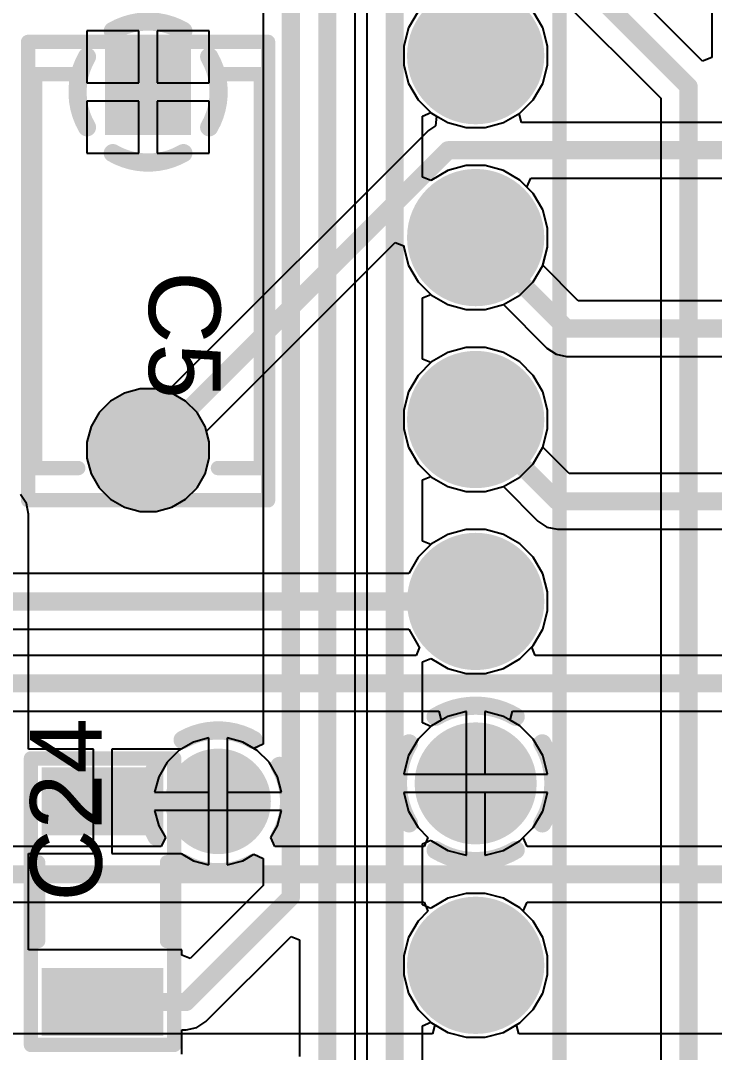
# Model space of a CAD drawing. Header units: inches. Extents: x -8.09 to -2.28, y -0.1 to 6.11.
# Drawn here: x -5.785 to -5.404, y 2.572 to 3.139 of the extents above; entities that cross this region are included whole.
import ezdxf

# ---------------------------------------------------------------- set-up
doc = ezdxf.new("R2010")
doc.units = ezdxf.units.IN
doc.header["$MEASUREMENT"] = 0
for name, color, linetype in [('BottomLayer', 5, 'Continuous'), ('BottomSolder', 6, 'Continuous'), ('InternalPlane1', 76, 'Continuous'), ('InternalPlane2', 16, 'Continuous'), ('Mechanical5', 56, 'Continuous'), ('MultiLayer', 9, 'Continuous'), ('PadHoleLayer', 156, 'Continuous'), ('TopLayer', 1, 'Continuous'), ('TopOverlay', 2, 'Continuous'), ('TopPaste', 8, 'Continuous'), ('TopSolder', 216, 'Continuous'), ('ViaHoleLayer', 16, 'Continuous')]:
    doc.layers.add(name, color=color, linetype=linetype)
doc.styles.add('Arial', font='', dxfattribs={"height": 0.2})
doc.styles.get('Arial').set_extended_font_data('Arial')

# ---------------------------------------------------------------- blocks, each defined once
blk = doc.blocks.new('PDIP600_P40_13')
at = {"layer": 'BottomLayer'}
h = blk.add_hatch(color=5, dxfattribs=at)
edge = h.paths.add_edge_path()
edge.add_arc((0.3, 0.15), 0.02953, 0, 360)
h = blk.add_hatch(color=5, dxfattribs=at)
edge = h.paths.add_edge_path()
edge.add_arc((0.3, 0.05), 0.02953, 0, 360)
h = blk.add_hatch(color=5, dxfattribs=at)
edge = h.paths.add_edge_path()
edge.add_arc((0.3, -0.05), 0.02953, 0, 360)
h = blk.add_hatch(color=5, dxfattribs=at)
edge = h.paths.add_edge_path()
edge.add_arc((0.3, -0.15), 0.02953, 0, 360)
h = blk.add_hatch(color=5, dxfattribs=at)
edge = h.paths.add_edge_path()
edge.add_arc((0.3, -0.25), 0.02953, 0, 360)
h = blk.add_hatch(color=5, dxfattribs=at)
edge = h.paths.add_edge_path()
edge.add_arc((0.3, -0.35), 0.02953, 0, 360)
at = {"layer": 'BottomSolder'}
h = blk.add_hatch(color=6, dxfattribs=at)
edge = h.paths.add_edge_path()
edge.add_arc((0.3, 0.15), 0.03353, 0, 360)
h = blk.add_hatch(color=6, dxfattribs=at)
edge = h.paths.add_edge_path()
edge.add_arc((0.3, 0.05), 0.03353, 0, 360)
h = blk.add_hatch(color=6, dxfattribs=at)
edge = h.paths.add_edge_path()
edge.add_arc((0.3, -0.05), 0.03353, 0, 360)
h = blk.add_hatch(color=6, dxfattribs=at)
edge = h.paths.add_edge_path()
edge.add_arc((0.3, -0.15), 0.03353, 0, 360)
h = blk.add_hatch(color=6, dxfattribs=at)
edge = h.paths.add_edge_path()
edge.add_arc((0.3, -0.25), 0.03353, 0, 360)
h = blk.add_hatch(color=6, dxfattribs=at)
edge = h.paths.add_edge_path()
edge.add_arc((0.3, -0.35), 0.03353, 0, 360)
at = {"layer": 'InternalPlane1'}
h = blk.add_hatch(color=76, dxfattribs=at)
edge = h.paths.add_edge_path()
edge.add_arc((0.3, 0.15), 0.03772, 0, 360)
h = blk.add_hatch(color=76, dxfattribs=at)
edge = h.paths.add_edge_path()
edge.add_arc((0.3, -0.05), 0.03772, 0, 360)
h = blk.add_hatch(color=76, dxfattribs=at)
edge = h.paths.add_edge_path()
edge.add_arc((0.3, -0.15), 0.03772, 0, 360)
h = blk.add_hatch(color=76, dxfattribs=at)
edge = h.paths.add_edge_path()
edge.add_arc((0.3, -0.25), 0.03772, 0, 360)
h = blk.add_hatch(color=76, dxfattribs=at)
edge = h.paths.add_edge_path()
edge.add_arc((0.3, -0.35), 0.03772, 0, 360)
at = {"layer": 'InternalPlane2'}
h = blk.add_hatch(color=16, dxfattribs=at)
edge = h.paths.add_edge_path()
edge.add_arc((0.3, 0.15), 0.03772, 0, 360)
h = blk.add_hatch(color=16, dxfattribs=at)
edge = h.paths.add_edge_path()
edge.add_arc((0.3, -0.05), 0.03772, 0, 360)
h = blk.add_hatch(color=16, dxfattribs=at)
edge = h.paths.add_edge_path()
edge.add_arc((0.3, -0.15), 0.03772, 0, 360)
h = blk.add_hatch(color=16, dxfattribs=at)
edge = h.paths.add_edge_path()
edge.add_arc((0.3, -0.25), 0.03772, 0, 360)
h = blk.add_hatch(color=16, dxfattribs=at)
edge = h.paths.add_edge_path()
edge.add_arc((0.3, -0.35), 0.03772, 0, 360)
at = {"layer": 'MultiLayer'}
h = blk.add_hatch(color=9, dxfattribs=at)
edge = h.paths.add_edge_path()
edge.add_arc((0.3, 0.15), 0.02953, 0, 360)
h = blk.add_hatch(color=9, dxfattribs=at)
edge = h.paths.add_edge_path()
edge.add_arc((0.3, 0.05), 0.02953, 0, 360)
h = blk.add_hatch(color=9, dxfattribs=at)
edge = h.paths.add_edge_path()
edge.add_arc((0.3, -0.05), 0.02953, 0, 360)
h = blk.add_hatch(color=9, dxfattribs=at)
edge = h.paths.add_edge_path()
edge.add_arc((0.3, -0.15), 0.02953, 0, 360)
h = blk.add_hatch(color=9, dxfattribs=at)
edge = h.paths.add_edge_path()
edge.add_arc((0.3, -0.25), 0.02953, 0, 360)
h = blk.add_hatch(color=9, dxfattribs=at)
edge = h.paths.add_edge_path()
edge.add_arc((0.3, -0.35), 0.02953, 0, 360)
at = {"layer": 'PadHoleLayer'}
h = blk.add_hatch(color=156, dxfattribs=at)
edge = h.paths.add_edge_path()
edge.add_arc((0.3, 0.15), 0.01772, 0, 360)
h = blk.add_hatch(color=156, dxfattribs=at)
edge = h.paths.add_edge_path()
edge.add_arc((0.3, 0.05), 0.01772, 0, 360)
h = blk.add_hatch(color=156, dxfattribs=at)
edge = h.paths.add_edge_path()
edge.add_arc((0.3, -0.05), 0.01772, 0, 360)
h = blk.add_hatch(color=156, dxfattribs=at)
edge = h.paths.add_edge_path()
edge.add_arc((0.3, -0.15), 0.01772, 0, 360)
h = blk.add_hatch(color=156, dxfattribs=at)
edge = h.paths.add_edge_path()
edge.add_arc((0.3, -0.25), 0.01772, 0, 360)
h = blk.add_hatch(color=156, dxfattribs=at)
edge = h.paths.add_edge_path()
edge.add_arc((0.3, -0.35), 0.01772, 0, 360)
at = {"layer": 'TopLayer'}
h = blk.add_hatch(color=1, dxfattribs=at)
edge = h.paths.add_edge_path()
edge.add_arc((0.3, 0.15), 0.02953, 0, 360)
h = blk.add_hatch(color=1, dxfattribs=at)
edge = h.paths.add_edge_path()
edge.add_arc((0.3, 0.05), 0.02953, 0, 360)
h = blk.add_hatch(color=1, dxfattribs=at)
edge = h.paths.add_edge_path()
edge.add_arc((0.3, -0.05), 0.02953, 0, 360)
h = blk.add_hatch(color=1, dxfattribs=at)
edge = h.paths.add_edge_path()
edge.add_arc((0.3, -0.15), 0.02953, 0, 360)
h = blk.add_hatch(color=1, dxfattribs=at)
edge = h.paths.add_edge_path()
edge.add_arc((0.3, -0.25), 0.02953, 0, 360)
h = blk.add_hatch(color=1, dxfattribs=at)
edge = h.paths.add_edge_path()
edge.add_arc((0.3, -0.35), 0.02953, 0, 360)
at = {"layer": 'TopSolder'}
h = blk.add_hatch(color=216, dxfattribs=at)
edge = h.paths.add_edge_path()
edge.add_arc((0.3, 0.15), 0.03353, 0, 360)
h = blk.add_hatch(color=216, dxfattribs=at)
edge = h.paths.add_edge_path()
edge.add_arc((0.3, 0.05), 0.03353, 0, 360)
h = blk.add_hatch(color=216, dxfattribs=at)
edge = h.paths.add_edge_path()
edge.add_arc((0.3, -0.05), 0.03353, 0, 360)
h = blk.add_hatch(color=216, dxfattribs=at)
edge = h.paths.add_edge_path()
edge.add_arc((0.3, -0.15), 0.03353, 0, 360)
h = blk.add_hatch(color=216, dxfattribs=at)
edge = h.paths.add_edge_path()
edge.add_arc((0.3, -0.25), 0.03353, 0, 360)
h = blk.add_hatch(color=216, dxfattribs=at)
edge = h.paths.add_edge_path()
edge.add_arc((0.3, -0.35), 0.03353, 0, 360)
at = {"layer": 'InternalPlane1'}
for points in [[(0.278, 0.08662, 0.01, 0.01, -0.277325), (0.322, 0.08662, 0.01, 0.01, 0)], [(0.26338, 0.028, 0.01, 0.01, -0.277325), (0.26338, 0.072, 0.01, 0.01, 0)], [(0.33662, 0.072, 0.01, 0.01, -0.277325), (0.33662, 0.028, 0.01, 0.01, 0)], [(0.322, 0.01338, 0.01, 0.01, -0.277325), (0.278, 0.01338, 0.01, 0.01, 0)]]:
    blk.add_lwpolyline(points, format="xyseb", dxfattribs=at)
for points in [[(0.2755, 0.08662, 0.005, 0.005, 1), (0.2805, 0.08662, 0.005, 0.005, 1)], [(0.3195, 0.08662, 0.005, 0.005, 1), (0.3245, 0.08662, 0.005, 0.005, 1)], [(0.26088, 0.072, 0.005, 0.005, 1), (0.26588, 0.072, 0.005, 0.005, 1)], [(0.33412, 0.072, 0.005, 0.005, 1), (0.33912, 0.072, 0.005, 0.005, 1)], [(0.26088, 0.028, 0.005, 0.005, 1), (0.26588, 0.028, 0.005, 0.005, 1)], [(0.33412, 0.028, 0.005, 0.005, 1), (0.33912, 0.028, 0.005, 0.005, 1)], [(0.2755, 0.01338, 0.005, 0.005, 1), (0.2805, 0.01338, 0.005, 0.005, 1)], [(0.3195, 0.01338, 0.005, 0.005, 1), (0.3245, 0.01338, 0.005, 0.005, 1)]]:
    blk.add_lwpolyline(points, format="xyseb", close=True, dxfattribs=at)
at = {"layer": 'InternalPlane2'}
for points in [[(0.278, 0.08662, 0.01, 0.01, -0.277325), (0.322, 0.08662, 0.01, 0.01, 0)], [(0.26338, 0.028, 0.01, 0.01, -0.277325), (0.26338, 0.072, 0.01, 0.01, 0)], [(0.33662, 0.072, 0.01, 0.01, -0.277325), (0.33662, 0.028, 0.01, 0.01, 0)], [(0.322, 0.01338, 0.01, 0.01, -0.277325), (0.278, 0.01338, 0.01, 0.01, 0)]]:
    blk.add_lwpolyline(points, format="xyseb", dxfattribs=at)
for points in [[(0.2755, 0.08662, 0.005, 0.005, 1), (0.2805, 0.08662, 0.005, 0.005, 1)], [(0.3195, 0.08662, 0.005, 0.005, 1), (0.3245, 0.08662, 0.005, 0.005, 1)], [(0.26088, 0.072, 0.005, 0.005, 1), (0.26588, 0.072, 0.005, 0.005, 1)], [(0.33412, 0.072, 0.005, 0.005, 1), (0.33912, 0.072, 0.005, 0.005, 1)], [(0.26088, 0.028, 0.005, 0.005, 1), (0.26588, 0.028, 0.005, 0.005, 1)], [(0.33412, 0.028, 0.005, 0.005, 1), (0.33912, 0.028, 0.005, 0.005, 1)], [(0.2755, 0.01338, 0.005, 0.005, 1), (0.2805, 0.01338, 0.005, 0.005, 1)], [(0.3195, 0.01338, 0.005, 0.005, 1), (0.3245, 0.01338, 0.005, 0.005, 1)]]:
    blk.add_lwpolyline(points, format="xyseb", close=True, dxfattribs=at)
at = {"layer": 'TopOverlay'}
blk.add_lwpolyline([(0.25394, 1.05709, 0.00787, 0.00787, 0), (0.25394, -1.05709, 0.00787, 0.00787, 0)], format="xyseb", dxfattribs=at)
blk = doc.blocks.new('FP_C1206C_EB_MFG_143')
at = {"layer": 'TopLayer'}
for points in [[(-0.07382, 0.03346), (-0.03642, 0.03346), (-0.03642, -0.03346), (-0.07382, -0.03346)], [(0.03642, 0.03346), (0.07382, 0.03346), (0.07382, -0.03346), (0.03642, -0.03346)]]:
    blk.add_hatch(color=1, dxfattribs=at).paths.add_polyline_path(points)
at = {"layer": 'TopPaste'}
for points in [[(-0.07382, 0.03346), (-0.03642, 0.03346), (-0.03642, -0.03346), (-0.07382, -0.03346)], [(0.03642, 0.03346), (0.07382, 0.03346), (0.07382, -0.03346), (0.03642, -0.03346)]]:
    blk.add_hatch(color=8, dxfattribs=at).paths.add_polyline_path(points)
at = {"layer": 'TopSolder'}
for points in [[(-0.07382, 0.03346), (-0.03642, 0.03346), (-0.03642, -0.03346), (-0.07382, -0.03346)], [(0.03642, 0.03346), (0.07382, 0.03346), (0.07382, -0.03346), (0.03642, -0.03346)]]:
    blk.add_hatch(color=216, dxfattribs=at).paths.add_polyline_path(points)
at = {"layer": 'Mechanical5'}
for points in [[(-0.07874, 0.03937, 0.00787, 0.00787, 0), (0.07874, 0.03937, 0.00787, 0.00787, 0)], [(-0.07874, 0.03937, 0.00787, 0.00787, 0), (-0.07874, -0.03937, 0.00787, 0.00787, 0)], [(0.07874, 0.03937, 0.00787, 0.00787, 0), (0.07874, -0.03937, 0.00787, 0.00787, 0)], [(-0.07874, -0.03937, 0.00787, 0.00787, 0), (0.07874, -0.03937, 0.00787, 0.00787, 0)]]:
    blk.add_lwpolyline(points, format="xyseb", dxfattribs=at)
for points in [[(-0.08071, 0.03937, 0.00394, 0.00394, 1), (-0.07677, 0.03937, 0.00394, 0.00394, 1)], [(-0.08071, 0.03937, 0.00394, 0.00394, 1), (-0.07677, 0.03937, 0.00394, 0.00394, 1)], [(0.07677, 0.03937, 0.00394, 0.00394, 1), (0.08071, 0.03937, 0.00394, 0.00394, 1)], [(0.07677, 0.03937, 0.00394, 0.00394, 1), (0.08071, 0.03937, 0.00394, 0.00394, 1)], [(-0.08071, -0.03937, 0.00394, 0.00394, 1), (-0.07677, -0.03937, 0.00394, 0.00394, 1)], [(-0.08071, -0.03937, 0.00394, 0.00394, 1), (-0.07677, -0.03937, 0.00394, 0.00394, 1)], [(0.07677, -0.03937, 0.00394, 0.00394, 1), (0.08071, -0.03937, 0.00394, 0.00394, 1)], [(0.07677, -0.03937, 0.00394, 0.00394, 1), (0.08071, -0.03937, 0.00394, 0.00394, 1)]]:
    blk.add_lwpolyline(points, format="xyseb", close=True, dxfattribs=at)
at = {"layer": 'TopOverlay'}
for points in [[(-0.02165, 0.03543, 0.00787, 0.00787, 0), (0.02165, 0.03543, 0.00787, 0.00787, 0)], [(-0.02165, -0.03543, 0.00787, 0.00787, 0), (0.02165, -0.03543, 0.00787, 0.00787, 0)]]:
    blk.add_lwpolyline(points, format="xyseb", dxfattribs=at)
for points in [[(-0.02362, 0.03543, 0.00394, 0.00394, 1), (-0.01969, 0.03543, 0.00394, 0.00394, 1)], [(0.01969, 0.03543, 0.00394, 0.00394, 1), (0.02362, 0.03543, 0.00394, 0.00394, 1)], [(-0.02362, -0.03543, 0.00394, 0.00394, 1), (-0.01969, -0.03543, 0.00394, 0.00394, 1)], [(0.01969, -0.03543, 0.00394, 0.00394, 1), (0.02362, -0.03543, 0.00394, 0.00394, 1)]]:
    blk.add_lwpolyline(points, format="xyseb", close=True, dxfattribs=at)
at = {"layer": 'Mechanical5', "style": 'Arial'}
blk.add_text('C24', height=0.03937, dxfattribs=at).set_placement((0, 0.00044))
blk = doc.blocks.new('FP_RDE2M1_MFG_162')
at = {"layer": 'BottomLayer'}
blk.add_hatch(color=5, dxfattribs=at).paths.add_polyline_path([(-0.12205, 0.02362), (-0.0748, 0.02362), (-0.0748, -0.02362), (-0.12205, -0.02362)])
h = blk.add_hatch(color=5, dxfattribs=at)
edge = h.paths.add_edge_path()
edge.add_arc((0.09842, 0), 0.02362, 0, 360)
at = {"layer": 'BottomSolder'}
blk.add_hatch(color=6, dxfattribs=at).paths.add_polyline_path([(-0.12205, 0.02362), (-0.0748, 0.02362), (-0.0748, -0.02362), (-0.12205, -0.02362)])
h = blk.add_hatch(color=6, dxfattribs=at)
edge = h.paths.add_edge_path()
edge.add_arc((0.09842, 0), 0.02362, 0, 360)
at = {"layer": 'InternalPlane1'}
h = blk.add_hatch(color=76, dxfattribs=at)
edge = h.paths.add_edge_path()
edge.add_arc((0.09842, 0), 0.03378, 0, 360)
at = {"layer": 'InternalPlane2'}
h = blk.add_hatch(color=16, dxfattribs=at)
edge = h.paths.add_edge_path()
edge.add_arc((0.09842, 0), 0.03378, 0, 360)
at = {"layer": 'MultiLayer'}
blk.add_hatch(color=9, dxfattribs=at).paths.add_polyline_path([(-0.12205, 0.02362), (-0.0748, 0.02362), (-0.0748, -0.02362), (-0.12205, -0.02362)])
h = blk.add_hatch(color=9, dxfattribs=at)
edge = h.paths.add_edge_path()
edge.add_arc((0.09842, 0), 0.02362, 0, 360)
at = {"layer": 'PadHoleLayer'}
h = blk.add_hatch(color=156, dxfattribs=at)
edge = h.paths.add_edge_path()
edge.add_arc((-0.09843, 0), 0.01378, 0, 360)
h = blk.add_hatch(color=156, dxfattribs=at)
edge = h.paths.add_edge_path()
edge.add_arc((0.09842, 0), 0.01378, 0, 360)
at = {"layer": 'TopLayer'}
blk.add_hatch(color=1, dxfattribs=at).paths.add_polyline_path([(-0.12205, 0.02362), (-0.0748, 0.02362), (-0.0748, -0.02362), (-0.12205, -0.02362)])
h = blk.add_hatch(color=1, dxfattribs=at)
edge = h.paths.add_edge_path()
edge.add_arc((0.09842, 0), 0.02362, 0, 360)
at = {"layer": 'TopSolder'}
blk.add_hatch(color=216, dxfattribs=at).paths.add_polyline_path([(-0.12205, 0.02362), (-0.0748, 0.02362), (-0.0748, -0.02362), (-0.12205, -0.02362)])
h = blk.add_hatch(color=216, dxfattribs=at)
edge = h.paths.add_edge_path()
edge.add_arc((0.09842, 0), 0.02362, 0, 360)
at = {"layer": 'InternalPlane1'}
for points in [[(-0.11782, 0.03358, 0.01, 0.01, -0.267949), (-0.07904, 0.03358, 0.01, 0.01, 0)], [(-0.13201, -0.01939, 0.01, 0.01, -0.267949), (-0.13201, 0.01939, 0.01, 0.01, 0)], [(-0.06484, 0.01939, 0.01, 0.01, -0.267949), (-0.06484, -0.01939, 0.01, 0.01, 0)], [(-0.07904, -0.03358, 0.01, 0.01, -0.267949), (-0.11782, -0.03358, 0.01, 0.01, 0)]]:
    blk.add_lwpolyline(points, format="xyseb", dxfattribs=at)
for points in [[(-0.12032, 0.03358, 0.005, 0.005, 1), (-0.11532, 0.03358, 0.005, 0.005, 1)], [(-0.08154, 0.03358, 0.005, 0.005, 1), (-0.07654, 0.03358, 0.005, 0.005, 1)], [(-0.13451, 0.01939, 0.005, 0.005, 1), (-0.12951, 0.01939, 0.005, 0.005, 1)], [(-0.06734, 0.01939, 0.005, 0.005, 1), (-0.06234, 0.01939, 0.005, 0.005, 1)], [(-0.13451, -0.01939, 0.005, 0.005, 1), (-0.12951, -0.01939, 0.005, 0.005, 1)], [(-0.06734, -0.01939, 0.005, 0.005, 1), (-0.06234, -0.01939, 0.005, 0.005, 1)], [(-0.12032, -0.03358, 0.005, 0.005, 1), (-0.11532, -0.03358, 0.005, 0.005, 1)], [(-0.08154, -0.03358, 0.005, 0.005, 1), (-0.07654, -0.03358, 0.005, 0.005, 1)]]:
    blk.add_lwpolyline(points, format="xyseb", close=True, dxfattribs=at)
at = {"layer": 'InternalPlane2'}
for points in [[(-0.11782, 0.03358, 0.01, 0.01, -0.267949), (-0.07904, 0.03358, 0.01, 0.01, 0)], [(-0.13201, -0.01939, 0.01, 0.01, -0.267949), (-0.13201, 0.01939, 0.01, 0.01, 0)], [(-0.06484, 0.01939, 0.01, 0.01, -0.267949), (-0.06484, -0.01939, 0.01, 0.01, 0)], [(-0.07904, -0.03358, 0.01, 0.01, -0.267949), (-0.11782, -0.03358, 0.01, 0.01, 0)]]:
    blk.add_lwpolyline(points, format="xyseb", dxfattribs=at)
for points in [[(-0.12032, 0.03358, 0.005, 0.005, 1), (-0.11532, 0.03358, 0.005, 0.005, 1)], [(-0.08154, 0.03358, 0.005, 0.005, 1), (-0.07654, 0.03358, 0.005, 0.005, 1)], [(-0.13451, 0.01939, 0.005, 0.005, 1), (-0.12951, 0.01939, 0.005, 0.005, 1)], [(-0.06734, 0.01939, 0.005, 0.005, 1), (-0.06234, 0.01939, 0.005, 0.005, 1)], [(-0.13451, -0.01939, 0.005, 0.005, 1), (-0.12951, -0.01939, 0.005, 0.005, 1)], [(-0.06734, -0.01939, 0.005, 0.005, 1), (-0.06234, -0.01939, 0.005, 0.005, 1)], [(-0.12032, -0.03358, 0.005, 0.005, 1), (-0.11532, -0.03358, 0.005, 0.005, 1)], [(-0.08154, -0.03358, 0.005, 0.005, 1), (-0.07654, -0.03358, 0.005, 0.005, 1)]]:
    blk.add_lwpolyline(points, format="xyseb", close=True, dxfattribs=at)
at = {"layer": 'Mechanical5'}
for points in [[(-0.12599, -0.06594, 0.00787, 0.00787, 0), (-0.12599, 0.06594, 0.00787, 0.00787, 0)], [(0.12598, 0.06594, 0.00787, 0.00787, 0), (-0.12599, 0.06594, 0.00787, 0.00787, 0)], [(0.12598, -0.06594, 0.00787, 0.00787, 0), (0.12598, 0.06594, 0.00787, 0.00787, 0)], [(0.12598, -0.06594, 0.00787, 0.00787, 0), (-0.12599, -0.06594, 0.00787, 0.00787, 0)]]:
    blk.add_lwpolyline(points, format="xyseb", dxfattribs=at)
for points in [[(-0.12795, 0.06594, 0.00394, 0.00394, 1), (-0.12402, 0.06594, 0.00394, 0.00394, 1)], [(-0.12795, 0.06594, 0.00394, 0.00394, 1), (-0.12402, 0.06594, 0.00394, 0.00394, 1)], [(0.12402, 0.06594, 0.00394, 0.00394, 1), (0.12795, 0.06594, 0.00394, 0.00394, 1)], [(0.12402, 0.06594, 0.00394, 0.00394, 1), (0.12795, 0.06594, 0.00394, 0.00394, 1)], [(-0.12795, -0.06594, 0.00394, 0.00394, 1), (-0.12402, -0.06594, 0.00394, 0.00394, 1)], [(-0.12795, -0.06594, 0.00394, 0.00394, 1), (-0.12402, -0.06594, 0.00394, 0.00394, 1)], [(0.12402, -0.06594, 0.00394, 0.00394, 1), (0.12795, -0.06594, 0.00394, 0.00394, 1)], [(0.12402, -0.06594, 0.00394, 0.00394, 1), (0.12795, -0.06594, 0.00394, 0.00394, 1)]]:
    blk.add_lwpolyline(points, format="xyseb", close=True, dxfattribs=at)
at = {"layer": 'TopOverlay'}
for points in [[(-0.10827, 0.03839, 0.00787, 0.00787, 0), (-0.10827, 0.06201, 0.00787, 0.00787, 0)], [(0.10827, 0.06201, 0.00787, 0.00787, 0), (-0.10827, 0.06201, 0.00787, 0.00787, 0)], [(0.10827, 0.03839, 0.00787, 0.00787, 0), (0.10827, 0.06201, 0.00787, 0.00787, 0)], [(-0.10827, -0.06201, 0.00787, 0.00787, 0), (-0.10827, -0.03839, 0.00787, 0.00787, 0)], [(0.10827, -0.06201, 0.00787, 0.00787, 0), (0.10827, -0.03839, 0.00787, 0.00787, 0)], [(0.10827, -0.06201, 0.00787, 0.00787, 0), (-0.10827, -0.06201, 0.00787, 0.00787, 0)]]:
    blk.add_lwpolyline(points, format="xyseb", dxfattribs=at)
for points in [[(-0.11024, 0.06201, 0.00394, 0.00394, 1), (-0.1063, 0.06201, 0.00394, 0.00394, 1)], [(-0.11024, 0.06201, 0.00394, 0.00394, 1), (-0.1063, 0.06201, 0.00394, 0.00394, 1)], [(0.1063, 0.06201, 0.00394, 0.00394, 1), (0.11024, 0.06201, 0.00394, 0.00394, 1)], [(0.1063, 0.06201, 0.00394, 0.00394, 1), (0.11024, 0.06201, 0.00394, 0.00394, 1)], [(-0.11024, 0.03839, 0.00394, 0.00394, 1), (-0.1063, 0.03839, 0.00394, 0.00394, 1)], [(0.1063, 0.03839, 0.00394, 0.00394, 1), (0.11024, 0.03839, 0.00394, 0.00394, 1)], [(-0.11024, -0.03839, 0.00394, 0.00394, 1), (-0.1063, -0.03839, 0.00394, 0.00394, 1)], [(0.1063, -0.03839, 0.00394, 0.00394, 1), (0.11024, -0.03839, 0.00394, 0.00394, 1)], [(-0.11024, -0.06201, 0.00394, 0.00394, 1), (-0.1063, -0.06201, 0.00394, 0.00394, 1)], [(-0.11024, -0.06201, 0.00394, 0.00394, 1), (-0.1063, -0.06201, 0.00394, 0.00394, 1)], [(0.1063, -0.06201, 0.00394, 0.00394, 1), (0.11024, -0.06201, 0.00394, 0.00394, 1)], [(0.1063, -0.06201, 0.00394, 0.00394, 1), (0.11024, -0.06201, 0.00394, 0.00394, 1)]]:
    blk.add_lwpolyline(points, format="xyseb", close=True, dxfattribs=at)
at = {"layer": 'Mechanical5', "style": 'Arial'}
blk.add_text('C5', height=0.03937, dxfattribs=at).set_placement((0, 0.00044))

msp = doc.modelspace()

# ---------------------------------------------------------------- hatches: boundary and pattern name
at = {"layer": 'BottomLayer'}
h = msp.add_hatch(color=5, dxfattribs=at)
edge = h.paths.add_edge_path()
edge.add_arc((-5.67653, 2.71012), 0.025, 0, 360)
at = {"layer": 'BottomSolder'}
h = msp.add_hatch(color=6, dxfattribs=at)
edge = h.paths.add_edge_path()
edge.add_arc((-5.67653, 2.71012), 0.029, 0, 360)
at = {"layer": 'TopLayer'}
h = msp.add_hatch(color=1, dxfattribs=at)
edge = h.paths.add_edge_path()
edge.add_arc((-5.67653, 2.71012), 0.025, 0, 360)
at = {"layer": 'TopSolder'}
h = msp.add_hatch(color=216, dxfattribs=at)
edge = h.paths.add_edge_path()
edge.add_arc((-5.67653, 2.71012), 0.029, 0, 360)
at = {"layer": 'ViaHoleLayer'}
h = msp.add_hatch(color=16, dxfattribs=at)
edge = h.paths.add_edge_path()
edge.add_arc((-5.67653, 2.71012), 0.014, 0, 360)

# ---------------------------------------------------------------- linework, layer by layer
at = {"layer": 'BottomLayer'}
for p, q in [((-5.56663, 3.14427), (-5.57183, 3.13526)), ((-5.49817, 3.13526), (-5.50337, 3.14427)), ((-5.72, 3.13362), (-5.74862, 3.13362)), ((-5.74862, 3.13362), (-5.74862, 3.105)), ((-5.72, 3.105), (-5.72, 3.13362)), ((-5.68138, 3.13362), (-5.71, 3.13362)), ((-5.71, 3.13362), (-5.71, 3.105)), ((-5.68138, 3.105), (-5.68138, 3.13362)), ((-5.57183, 3.13526), (-5.57453, 3.1252)), ((-5.49547, 3.1252), (-5.49817, 3.13526)), ((-5.57453, 3.1252), (-5.57453, 3.1148)), ((-5.49547, 3.1148), (-5.49547, 3.1252)), ((-5.57453, 3.1148), (-5.57183, 3.10474)), ((-5.49817, 3.10474), (-5.49547, 3.1148)), ((-5.74862, 3.105), (-5.72, 3.105)), ((-5.71, 3.105), (-5.68138, 3.105)), ((-5.57183, 3.10474), (-5.56663, 3.09573)), ((-5.50337, 3.09573), (-5.49817, 3.10474)), ((-5.72, 3.095), (-5.74862, 3.095)), ((-5.74862, 3.095), (-5.74862, 3.06638)), ((-5.72, 3.06638), (-5.72, 3.095)), ((-5.68138, 3.095), (-5.71, 3.095)), ((-5.71, 3.095), (-5.71, 3.06638)), ((-5.68138, 3.06638), (-5.68138, 3.095)), ((-5.56663, 3.09573), (-5.55927, 3.08837)), ((-5.51073, 3.08837), (-5.50337, 3.09573)), ((-5.55927, 3.08837), (-5.55646, 3.08675)), ((-5.55646, 3.08675), (-5.55714, 3.08137)), ((-5.51116, 3.08812), (-5.51073, 3.08837)), ((-5.50986, 3.08329), (-5.51116, 3.08812)), ((-5.55714, 3.08137), (-5.56096, 3.07881)), ((-4.99333, 3.08329), (-5.50986, 3.08329)), ((-5.56096, 3.07881), (-5.70461, 2.93517)), ((-5.74862, 3.06638), (-5.72, 3.06638)), ((-5.71, 3.06638), (-5.68138, 3.06638)), ((-5.50681, 3.04771), (-5.50473, 3.05271)), ((-5.50473, 3.05271), (-4.987, 3.05271)), ((-5.50337, 3.04427), (-5.50681, 3.04771)), ((-5.49817, 3.03526), (-5.50337, 3.04427)), ((-5.49547, 3.0252), (-5.49817, 3.03526)), ((-5.49547, 3.0148), (-5.49547, 3.0252)), ((-5.68298, 2.91354), (-5.57915, 3.01737)), ((-5.57915, 3.01737), (-5.57453, 3.01546)), ((-5.57453, 3.01546), (-5.57453, 3.0148)), ((-5.57453, 3.0148), (-5.57183, 3.00474)), ((-5.49816, 3.00478), (-5.49547, 3.0148)), ((-5.57183, 3.00474), (-5.56663, 2.99573)), ((-5.47867, 2.98529), (-5.49816, 3.00478)), ((-5.56663, 2.99573), (-5.55927, 2.98837)), ((-5.55927, 2.98837), (-5.55026, 2.98317)), ((-5.55026, 2.98317), (-5.5402, 2.98047)), ((-5.5298, 2.98047), (-5.51978, 2.98316)), ((-5.51978, 2.98316), (-5.49581, 2.95919)), ((-4.96327, 2.98529), (-5.47867, 2.98529)), ((-5.5402, 2.98047), (-5.5298, 2.98047)), ((-5.55026, 2.95683), (-5.55927, 2.95163)), ((-5.5402, 2.95953), (-5.55026, 2.95683)), ((-5.5298, 2.95953), (-5.5402, 2.95953)), ((-5.51974, 2.95683), (-5.5298, 2.95953)), ((-5.51073, 2.95163), (-5.51974, 2.95683)), ((-5.49581, 2.95919), (-5.49085, 2.95587)), ((-5.49085, 2.95587), (-5.485, 2.95471)), ((-5.485, 2.95471), (-4.96327, 2.95471)), ((-5.55927, 2.95163), (-5.56663, 2.94427)), ((-5.50337, 2.94427), (-5.51073, 2.95163)), ((-5.56663, 2.94427), (-5.57183, 2.93526)), ((-5.49817, 2.93526), (-5.50337, 2.94427)), ((-5.72798, 2.93448), (-5.73564, 2.93005)), ((-5.71943, 2.93677), (-5.72798, 2.93448)), ((-5.71057, 2.93677), (-5.71943, 2.93677)), ((-5.70461, 2.93517), (-5.71057, 2.93677)), ((-5.57183, 2.93526), (-5.57453, 2.9252)), ((-5.49547, 2.9252), (-5.49817, 2.93526)), ((-5.73564, 2.93005), (-5.7419, 2.92379)), ((-5.7419, 2.92379), (-5.74633, 2.91613)), ((-5.57453, 2.9252), (-5.57453, 2.9148)), ((-5.49547, 2.9148), (-5.49547, 2.9252)), ((-5.74633, 2.91613), (-5.74862, 2.90758)), ((-5.57453, 2.9148), (-5.57183, 2.90474)), ((-5.49816, 2.90478), (-5.49547, 2.9148)), ((-5.68138, 2.90758), (-5.68298, 2.91354)), ((-5.74862, 2.90758), (-5.74862, 2.89872)), ((-5.68138, 2.89872), (-5.68138, 2.90758)), ((-5.57183, 2.90474), (-5.56663, 2.89573)), ((-5.48367, 2.89029), (-5.49816, 2.90478)), ((-5.74862, 2.89872), (-5.74633, 2.89017)), ((-5.68367, 2.89017), (-5.68138, 2.89872)), ((-5.56663, 2.89573), (-5.55927, 2.88837)), ((-5.74633, 2.89017), (-5.7419, 2.88251)), ((-5.6881, 2.88251), (-5.68367, 2.89017)), ((-5.55927, 2.88837), (-5.55026, 2.88317)), ((-4.96773, 2.89029), (-5.48367, 2.89029)), ((-5.7419, 2.88251), (-5.73564, 2.87625)), ((-5.69436, 2.87625), (-5.6881, 2.88251)), ((-5.55026, 2.88317), (-5.5402, 2.88047)), ((-5.5298, 2.88047), (-5.51978, 2.88316)), ((-5.51978, 2.88316), (-5.50081, 2.86419)), ((-5.73564, 2.87625), (-5.72798, 2.87182)), ((-5.70202, 2.87182), (-5.69436, 2.87625)), ((-5.5402, 2.88047), (-5.5298, 2.88047)), ((-5.72798, 2.87182), (-5.71943, 2.86953)), ((-5.71943, 2.86953), (-5.71057, 2.86953)), ((-5.71057, 2.86953), (-5.70202, 2.87182)), ((-5.50081, 2.86419), (-5.49585, 2.86087)), ((-5.5402, 2.85953), (-5.55026, 2.85683)), ((-5.5298, 2.85953), (-5.5402, 2.85953)), ((-5.51974, 2.85683), (-5.5298, 2.85953)), ((-5.49585, 2.86087), (-5.49, 2.85971)), ((-5.49, 2.85971), (-4.95528, 2.85971)), ((-5.55026, 2.85683), (-5.55927, 2.85163)), ((-5.51073, 2.85163), (-5.51974, 2.85683)), ((-5.55927, 2.85163), (-5.56663, 2.84427)), ((-5.50337, 2.84427), (-5.51073, 2.85163)), ((-5.56663, 2.84427), (-5.57181, 2.83529)), ((-5.49817, 2.83526), (-5.50337, 2.84427)), ((-5.57181, 2.83529), (-5.966, 2.83529)), ((-5.49547, 2.8252), (-5.49817, 2.83526)), ((-5.49547, 2.8148), (-5.49547, 2.8252)), ((-5.49817, 2.80474), (-5.49547, 2.8148)), ((-5.83714, 2.80471), (-5.57181, 2.80471)), ((-5.57181, 2.80471), (-5.56663, 2.79573)), ((-5.50337, 2.79573), (-5.49817, 2.80474)), ((-5.56663, 2.79573), (-5.56581, 2.79491)), ((-5.50419, 2.79491), (-5.50337, 2.79573)), ((-5.56773, 2.79029), (-5.83242, 2.79029)), ((-5.56581, 2.79491), (-5.56773, 2.79029)), ((-5.50227, 2.79029), (-5.50419, 2.79491)), ((-4.96773, 2.79029), (-5.50227, 2.79029)), ((-5.83242, 2.75971), (-5.55528, 2.75971)), ((-5.55528, 2.75971), (-5.55394, 2.75471)), ((-5.51606, 2.75471), (-5.51472, 2.75971)), ((-5.51472, 2.75971), (-4.95528, 2.75971)), ((-5.55927, 2.75163), (-5.56663, 2.74427)), ((-5.55394, 2.75471), (-5.55927, 2.75163)), ((-5.51073, 2.75163), (-5.51606, 2.75471)), ((-5.50337, 2.74427), (-5.51073, 2.75163)), ((-5.68153, 2.74501), (-5.69004, 2.74273)), ((-5.68153, 2.71512), (-5.68153, 2.74501)), ((-5.66302, 2.74273), (-5.67153, 2.74501)), ((-5.67153, 2.74501), (-5.67153, 2.71512)), ((-5.69004, 2.74273), (-5.69802, 2.73813)), ((-5.65504, 2.73813), (-5.66302, 2.74273)), ((-5.56663, 2.74427), (-5.57183, 2.73526)), ((-5.49817, 2.73526), (-5.50337, 2.74427)), ((-5.69802, 2.73813), (-5.70454, 2.73161)), ((-5.64853, 2.73161), (-5.65504, 2.73813)), ((-5.57183, 2.73526), (-5.57453, 2.7252)), ((-5.49547, 2.7252), (-5.49817, 2.73526)), ((-5.70454, 2.73161), (-5.70915, 2.72363)), ((-5.64392, 2.72363), (-5.64853, 2.73161)), ((-5.70915, 2.72363), (-5.71143, 2.71512)), ((-5.64164, 2.71512), (-5.64392, 2.72363)), ((-5.57453, 2.7252), (-5.57453, 2.725)), ((-5.57453, 2.725), (-5.535, 2.725)), ((-5.535, 2.725), (-5.49547, 2.725)), ((-5.49547, 2.725), (-5.49547, 2.7252)), ((-5.71143, 2.71512), (-5.68153, 2.71512)), ((-5.67153, 2.71512), (-5.64164, 2.71512)), ((-5.535, 2.715), (-5.57453, 2.715)), ((-5.57453, 2.715), (-5.57453, 2.7148)), ((-5.57453, 2.7148), (-5.57183, 2.70474)), ((-5.49547, 2.715), (-5.535, 2.715)), ((-5.49817, 2.70474), (-5.49547, 2.7148)), ((-5.49547, 2.7148), (-5.49547, 2.715)), ((-5.64164, 2.70512), (-5.71143, 2.70512)), ((-5.71143, 2.70512), (-5.70915, 2.69661)), ((-5.64392, 2.69661), (-5.64164, 2.70512)), ((-5.57183, 2.70474), (-5.56663, 2.69573)), ((-5.50337, 2.69573), (-5.49817, 2.70474)), ((-5.70915, 2.69661), (-5.7055, 2.69029)), ((-5.64756, 2.69029), (-5.64392, 2.69661)), ((-5.56663, 2.69573), (-5.56119, 2.69029)), ((-5.50881, 2.69029), (-5.50337, 2.69573)), ((-5.7055, 2.69029), (-5.70778, 2.68529)), ((-5.64528, 2.68529), (-5.64756, 2.69029)), ((-5.56119, 2.69029), (-5.56327, 2.68529)), ((-5.50673, 2.68529), (-5.50881, 2.69029)), ((-5.70778, 2.68529), (-6.05406, 2.68529)), ((-5.56327, 2.68529), (-5.64528, 2.68529)), ((-5.324, 2.68529), (-5.50673, 2.68529)), ((-6.04772, 2.65471), (-5.56327, 2.65471)), ((-5.56327, 2.65471), (-5.56119, 2.64971)), ((-5.50881, 2.64971), (-5.50673, 2.65471)), ((-5.50673, 2.65471), (-5.33033, 2.65471)), ((-5.56119, 2.64971), (-5.56663, 2.64427)), ((-5.50337, 2.64427), (-5.50881, 2.64971)), ((-5.56663, 2.64427), (-5.57183, 2.63526)), ((-5.49817, 2.63526), (-5.50337, 2.64427)), ((-5.57183, 2.63526), (-5.57453, 2.6252)), ((-5.49547, 2.6252), (-5.49817, 2.63526)), ((-5.57453, 2.6252), (-5.57453, 2.6148)), ((-5.49547, 2.6148), (-5.49547, 2.6252)), ((-5.57453, 2.6148), (-5.57183, 2.60474)), ((-5.49817, 2.60474), (-5.49547, 2.6148)), ((-5.57183, 2.60474), (-5.56663, 2.59573)), ((-5.50337, 2.59573), (-5.49817, 2.60474)), ((-5.56663, 2.59573), (-5.55927, 2.58837)), ((-5.51073, 2.58837), (-5.50337, 2.59573)), ((-5.55927, 2.58837), (-5.55741, 2.58729)), ((-5.55741, 2.58729), (-5.55875, 2.58229)), ((-5.51259, 2.58729), (-5.51073, 2.58837)), ((-5.51125, 2.58229), (-5.51259, 2.58729)), ((-5.55875, 2.58229), (-5.90144, 2.58229)), ((-5.32803, 2.58229), (-5.51125, 2.58229))]:
    msp.add_line(p, q, dxfattribs=at)
for points in [[(-5.715, 2.90315, 0.01, 0.01, 0), (-5.55015, 3.068, 0.01, 0.01, 0)], [(-5.55015, 3.068, 0.01, 0.01, 0), (-4.987, 3.068, 0.01, 0.01, 0)], [(-5.535, 3.02, 0.01, 0.01, 0), (-5.485, 2.97, 0.01, 0.01, 0)], [(-5.485, 2.97, 0.01, 0.01, 0), (-4.835, 2.97, 0.01, 0.01, 0)], [(-5.535, 2.92, 0.01, 0.01, 0), (-5.49, 2.875, 0.01, 0.01, 0)], [(-5.49, 2.875, 0.01, 0.01, 0), (-4.622, 2.875, 0.01, 0.01, 0)], [(-5.966, 2.82, 0.01, 0.01, 0), (-5.535, 2.82, 0.01, 0.01, 0)], [(-5.864, 2.775, 0.01, 0.01, 0), (-4.768, 2.775, 0.01, 0.01, 0)], [(-6.05406, 2.67, 0.01, 0.01, 0), (-5.324, 2.67, 0.01, 0.01, 0)]]:
    msp.add_lwpolyline(points, format="xyseb", dxfattribs=at)
for points in [[(-5.55265, 3.068, 0.005, 0.005, 1), (-5.54765, 3.068, 0.005, 0.005, 1)], [(-5.55265, 3.068, 0.005, 0.005, 1), (-5.54765, 3.068, 0.005, 0.005, 1)], [(-5.5375, 3.02, 0.005, 0.005, 1), (-5.5325, 3.02, 0.005, 0.005, 1)], [(-5.4875, 2.97, 0.005, 0.005, 1), (-5.4825, 2.97, 0.005, 0.005, 1)], [(-5.4875, 2.97, 0.005, 0.005, 1), (-5.4825, 2.97, 0.005, 0.005, 1)], [(-5.5375, 2.92, 0.005, 0.005, 1), (-5.5325, 2.92, 0.005, 0.005, 1)], [(-5.7175, 2.90315, 0.005, 0.005, 1), (-5.7125, 2.90315, 0.005, 0.005, 1)], [(-5.4925, 2.875, 0.005, 0.005, 1), (-5.4875, 2.875, 0.005, 0.005, 1)], [(-5.4925, 2.875, 0.005, 0.005, 1), (-5.4875, 2.875, 0.005, 0.005, 1)], [(-5.5375, 2.82, 0.005, 0.005, 1), (-5.5325, 2.82, 0.005, 0.005, 1)]]:
    msp.add_lwpolyline(points, format="xyseb", close=True, dxfattribs=at)
at = {"layer": 'InternalPlane1'}
for points in [[(-5.69603, 2.74389, 0.01, 0.01, -0.267949), (-5.65703, 2.74389, 0.01, 0.01, 0)], [(-5.71031, 2.69062, 0.01, 0.01, -0.267949), (-5.71031, 2.72962, 0.01, 0.01, 0)], [(-5.64276, 2.72962, 0.01, 0.01, -0.267949), (-5.64276, 2.69062, 0.01, 0.01, 0)], [(-5.65703, 2.67634, 0.01, 0.01, -0.267949), (-5.69603, 2.67634, 0.01, 0.01, 0)]]:
    msp.add_lwpolyline(points, format="xyseb", dxfattribs=at)
for points in [[(-5.69853, 2.74389, 0.005, 0.005, 1), (-5.69353, 2.74389, 0.005, 0.005, 1)], [(-5.65953, 2.74389, 0.005, 0.005, 1), (-5.65453, 2.74389, 0.005, 0.005, 1)], [(-5.71281, 2.72962, 0.005, 0.005, 1), (-5.70781, 2.72962, 0.005, 0.005, 1)], [(-5.64526, 2.72962, 0.005, 0.005, 1), (-5.64026, 2.72962, 0.005, 0.005, 1)], [(-5.71281, 2.69062, 0.005, 0.005, 1), (-5.70781, 2.69062, 0.005, 0.005, 1)], [(-5.64526, 2.69062, 0.005, 0.005, 1), (-5.64026, 2.69062, 0.005, 0.005, 1)], [(-5.69853, 2.67634, 0.005, 0.005, 1), (-5.69353, 2.67634, 0.005, 0.005, 1)], [(-5.65953, 2.67634, 0.005, 0.005, 1), (-5.65453, 2.67634, 0.005, 0.005, 1)]]:
    msp.add_lwpolyline(points, format="xyseb", close=True, dxfattribs=at)
at = {"layer": 'InternalPlane2'}
for points in [[(-5.69603, 2.74389, 0.01, 0.01, -0.267949), (-5.65703, 2.74389, 0.01, 0.01, 0)], [(-5.71031, 2.69062, 0.01, 0.01, -0.267949), (-5.71031, 2.72962, 0.01, 0.01, 0)], [(-5.64276, 2.72962, 0.01, 0.01, -0.267949), (-5.64276, 2.69062, 0.01, 0.01, 0)], [(-5.65703, 2.67634, 0.01, 0.01, -0.267949), (-5.69603, 2.67634, 0.01, 0.01, 0)]]:
    msp.add_lwpolyline(points, format="xyseb", dxfattribs=at)
for points in [[(-5.69853, 2.74389, 0.005, 0.005, 1), (-5.69353, 2.74389, 0.005, 0.005, 1)], [(-5.65953, 2.74389, 0.005, 0.005, 1), (-5.65453, 2.74389, 0.005, 0.005, 1)], [(-5.71281, 2.72962, 0.005, 0.005, 1), (-5.70781, 2.72962, 0.005, 0.005, 1)], [(-5.64526, 2.72962, 0.005, 0.005, 1), (-5.64026, 2.72962, 0.005, 0.005, 1)], [(-5.71281, 2.69062, 0.005, 0.005, 1), (-5.70781, 2.69062, 0.005, 0.005, 1)], [(-5.64526, 2.69062, 0.005, 0.005, 1), (-5.64026, 2.69062, 0.005, 0.005, 1)], [(-5.69853, 2.67634, 0.005, 0.005, 1), (-5.69353, 2.67634, 0.005, 0.005, 1)], [(-5.65953, 2.67634, 0.005, 0.005, 1), (-5.65453, 2.67634, 0.005, 0.005, 1)]]:
    msp.add_lwpolyline(points, format="xyseb", close=True, dxfattribs=at)
at = {"layer": 'TopLayer'}
for p, q in [((-5.40529, 3.53867), (-5.40529, 3.11899)), ((-5.65183, 3.33547), (-5.65183, 2.74152)), ((-5.60124, 2.56347), (-5.60124, 3.22926)), ((-5.59482, 3.22773), (-5.59482, 2.38453)), ((-5.41029, 3.11692), (-5.49816, 3.20478)), ((-5.51978, 3.18316), (-5.43329, 3.09667)), ((-5.49817, 3.13526), (-5.50337, 3.14427)), ((-5.72, 3.13362), (-5.74862, 3.13362)), ((-5.74862, 3.13362), (-5.74862, 3.105)), ((-5.72, 3.105), (-5.72, 3.13362)), ((-5.68138, 3.13362), (-5.71, 3.13362)), ((-5.71, 3.13362), (-5.71, 3.105)), ((-5.68138, 3.105), (-5.68138, 3.13362)), ((-5.49547, 3.1252), (-5.49817, 3.13526)), ((-5.49547, 3.1148), (-5.49547, 3.1252)), ((-5.40529, 3.11899), (-5.41029, 3.11692)), ((-5.49817, 3.10474), (-5.49547, 3.1148)), ((-5.74862, 3.105), (-5.72, 3.105)), ((-5.71, 3.105), (-5.68138, 3.105)), ((-5.50337, 3.09573), (-5.49817, 3.10474)), ((-5.43329, 3.09667), (-5.43329, 2.44)), ((-5.72, 3.095), (-5.74862, 3.095)), ((-5.74862, 3.095), (-5.74862, 3.06638)), ((-5.72, 3.06638), (-5.72, 3.095)), ((-5.68138, 3.095), (-5.71, 3.095)), ((-5.71, 3.095), (-5.71, 3.06638)), ((-5.68138, 3.06638), (-5.68138, 3.095)), ((-5.51073, 3.08837), (-5.50337, 3.09573)), ((-5.56423, 3.0868), (-5.55961, 3.08871)), ((-5.56423, 3.0532), (-5.56423, 3.0868)), ((-5.55961, 3.08871), (-5.55927, 3.08837)), ((-5.55927, 3.08837), (-5.55026, 3.08317)), ((-5.51974, 3.08317), (-5.51073, 3.08837)), ((-5.55026, 3.08317), (-5.5402, 3.08047)), ((-5.5402, 3.08047), (-5.5298, 3.08047)), ((-5.5298, 3.08047), (-5.51974, 3.08317)), ((-5.74862, 3.06638), (-5.72, 3.06638)), ((-5.71, 3.06638), (-5.68138, 3.06638)), ((-5.55026, 3.05683), (-5.55927, 3.05163)), ((-5.5402, 3.05953), (-5.55026, 3.05683)), ((-5.5298, 3.05953), (-5.5402, 3.05953)), ((-5.51974, 3.05683), (-5.5298, 3.05953)), ((-5.51073, 3.05163), (-5.51974, 3.05683)), ((-5.55961, 3.05129), (-5.56423, 3.0532)), ((-5.55927, 3.05163), (-5.55961, 3.05129)), ((-5.50337, 3.04427), (-5.51073, 3.05163)), ((-5.49817, 3.03526), (-5.50337, 3.04427)), ((-5.49547, 3.0252), (-5.49817, 3.03526)), ((-5.49547, 3.0148), (-5.49547, 3.0252)), ((-5.49817, 3.00474), (-5.49547, 3.0148)), ((-5.50337, 2.99573), (-5.49817, 3.00474)), ((-5.51073, 2.98837), (-5.50337, 2.99573)), ((-5.56423, 2.9868), (-5.55961, 2.98871)), ((-5.55961, 2.98871), (-5.55927, 2.98837)), ((-5.56423, 2.9532), (-5.56423, 2.9868)), ((-5.55927, 2.98837), (-5.55026, 2.98317)), ((-5.55026, 2.98317), (-5.5402, 2.98047)), ((-5.5298, 2.98047), (-5.51974, 2.98317)), ((-5.51974, 2.98317), (-5.51073, 2.98837)), ((-5.5402, 2.98047), (-5.5298, 2.98047)), ((-5.55026, 2.95683), (-5.55927, 2.95163)), ((-5.5402, 2.95953), (-5.55026, 2.95683)), ((-5.5298, 2.95953), (-5.5402, 2.95953)), ((-5.51974, 2.95683), (-5.5298, 2.95953)), ((-5.51073, 2.95163), (-5.51974, 2.95683)), ((-5.55961, 2.95129), (-5.56423, 2.9532)), ((-5.55927, 2.95163), (-5.55961, 2.95129)), ((-5.50337, 2.94427), (-5.51073, 2.95163)), ((-5.49817, 2.93526), (-5.50337, 2.94427)), ((-5.72798, 2.93448), (-5.73564, 2.93005)), ((-5.71943, 2.93677), (-5.72798, 2.93448)), ((-5.71057, 2.93677), (-5.71943, 2.93677)), ((-5.70202, 2.93448), (-5.71057, 2.93677)), ((-5.69436, 2.93005), (-5.70202, 2.93448)), ((-5.49547, 2.9252), (-5.49817, 2.93526)), ((-5.73564, 2.93005), (-5.7419, 2.92379)), ((-5.6881, 2.92379), (-5.69436, 2.93005)), ((-5.7419, 2.92379), (-5.74633, 2.91613)), ((-5.68367, 2.91613), (-5.6881, 2.92379)), ((-5.49547, 2.9148), (-5.49547, 2.9252)), ((-5.74633, 2.91613), (-5.74862, 2.90758)), ((-5.68138, 2.90758), (-5.68367, 2.91613)), ((-5.49817, 2.90474), (-5.49547, 2.9148)), ((-5.74862, 2.90758), (-5.74862, 2.89872)), ((-5.68138, 2.89872), (-5.68138, 2.90758)), ((-5.50337, 2.89573), (-5.49817, 2.90474)), ((-5.74862, 2.89872), (-5.74633, 2.89017)), ((-5.68367, 2.89017), (-5.68138, 2.89872)), ((-5.51073, 2.88837), (-5.50337, 2.89573)), ((-5.74633, 2.89017), (-5.7419, 2.88251)), ((-5.6881, 2.88251), (-5.68367, 2.89017)), ((-5.56423, 2.8868), (-5.55961, 2.88871)), ((-5.56423, 2.8532), (-5.56423, 2.8868)), ((-5.55961, 2.88871), (-5.55927, 2.88837)), ((-5.55927, 2.88837), (-5.55026, 2.88317)), ((-5.51974, 2.88317), (-5.51073, 2.88837)), ((-5.7419, 2.88251), (-5.73564, 2.87625)), ((-5.69436, 2.87625), (-5.6881, 2.88251)), ((-5.55026, 2.88317), (-5.5402, 2.88047)), ((-5.5298, 2.88047), (-5.51974, 2.88317)), ((-5.78187, 2.87385), (-5.78519, 2.87881)), ((-5.73564, 2.87625), (-5.72798, 2.87182)), ((-5.70202, 2.87182), (-5.69436, 2.87625)), ((-5.5402, 2.88047), (-5.5298, 2.88047)), ((-5.78071, 2.868), (-5.78187, 2.87385)), ((-5.72798, 2.87182), (-5.71943, 2.86953)), ((-5.71943, 2.86953), (-5.71057, 2.86953)), ((-5.71057, 2.86953), (-5.70202, 2.87182)), ((-5.78071, 2.73882), (-5.78071, 2.868)), ((-5.5402, 2.85953), (-5.55026, 2.85683)), ((-5.5298, 2.85953), (-5.5402, 2.85953)), ((-5.51974, 2.85683), (-5.5298, 2.85953)), ((-5.55961, 2.85129), (-5.56423, 2.8532)), ((-5.55026, 2.85683), (-5.55927, 2.85163)), ((-5.51073, 2.85163), (-5.51974, 2.85683)), ((-5.55927, 2.85163), (-5.55961, 2.85129)), ((-5.50337, 2.84427), (-5.51073, 2.85163)), ((-5.49817, 2.83526), (-5.50337, 2.84427)), ((-5.49547, 2.8252), (-5.49817, 2.83526)), ((-5.49547, 2.8148), (-5.49547, 2.8252)), ((-5.49817, 2.80474), (-5.49547, 2.8148)), ((-5.50337, 2.79573), (-5.49817, 2.80474)), ((-5.51073, 2.78837), (-5.50337, 2.79573)), ((-5.56423, 2.7868), (-5.55961, 2.78871)), ((-5.56423, 2.7532), (-5.56423, 2.7868)), ((-5.55961, 2.78871), (-5.55927, 2.78837)), ((-5.55927, 2.78837), (-5.55026, 2.78317)), ((-5.51974, 2.78317), (-5.51073, 2.78837)), ((-5.55026, 2.78317), (-5.5402, 2.78047)), ((-5.5402, 2.78047), (-5.5298, 2.78047)), ((-5.5298, 2.78047), (-5.51974, 2.78317)), ((-5.55026, 2.75683), (-5.55927, 2.75163)), ((-5.5402, 2.75953), (-5.55026, 2.75683)), ((-5.54, 2.75953), (-5.5402, 2.75953)), ((-5.54, 2.72), (-5.54, 2.75953)), ((-5.5298, 2.75953), (-5.53, 2.75953)), ((-5.53, 2.75953), (-5.53, 2.725)), ((-5.51974, 2.75683), (-5.5298, 2.75953)), ((-5.51073, 2.75163), (-5.51974, 2.75683)), ((-5.55961, 2.75129), (-5.56423, 2.7532)), ((-5.55927, 2.75163), (-5.55961, 2.75129)), ((-5.50337, 2.74427), (-5.51073, 2.75163)), ((-5.68153, 2.74501), (-5.69004, 2.74273)), ((-5.68153, 2.71012), (-5.68153, 2.74501)), ((-5.66302, 2.74273), (-5.67153, 2.74501)), ((-5.67153, 2.74501), (-5.67153, 2.71012)), ((-5.69004, 2.74273), (-5.69682, 2.73882)), ((-5.65683, 2.73916), (-5.66302, 2.74273)), ((-5.65183, 2.74152), (-5.65683, 2.73916)), ((-5.49817, 2.73526), (-5.50337, 2.74427)), ((-5.745, 2.73882), (-5.78071, 2.73882)), ((-5.745, 2.71012), (-5.745, 2.73882)), ((-5.69682, 2.73882), (-5.735, 2.73882)), ((-5.735, 2.73882), (-5.735, 2.71012)), ((-5.49547, 2.7252), (-5.49817, 2.73526)), ((-5.53, 2.725), (-5.49547, 2.725)), ((-5.49547, 2.725), (-5.49547, 2.7252)), ((-5.54, 2.68047), (-5.54, 2.72)), ((-5.49547, 2.715), (-5.53, 2.715)), ((-5.53, 2.715), (-5.53, 2.68047)), ((-5.49817, 2.70474), (-5.49547, 2.7148)), ((-5.49547, 2.7148), (-5.49547, 2.715)), ((-5.745, 2.68142), (-5.745, 2.71012)), ((-5.735, 2.71012), (-5.735, 2.68142)), ((-5.68153, 2.67522), (-5.68153, 2.71012)), ((-5.67153, 2.71012), (-5.67153, 2.67522)), ((-5.50337, 2.69573), (-5.49817, 2.70474)), ((-5.51073, 2.68837), (-5.50337, 2.69573)), ((-5.56423, 2.6868), (-5.55961, 2.68871)), ((-5.55961, 2.68871), (-5.55927, 2.68837)), ((-5.55927, 2.68837), (-5.55026, 2.68317)), ((-5.51974, 2.68317), (-5.51073, 2.68837)), ((-5.56423, 2.6532), (-5.56423, 2.6868)), ((-5.55026, 2.68317), (-5.5402, 2.68047)), ((-5.5298, 2.68047), (-5.51974, 2.68317)), ((-5.78071, 2.62858), (-5.78071, 2.68142)), ((-5.78071, 2.68142), (-5.745, 2.68142)), ((-5.735, 2.68142), (-5.69682, 2.68142)), ((-5.69682, 2.68142), (-5.69004, 2.6775)), ((-5.69004, 2.6775), (-5.68153, 2.67522)), ((-5.67153, 2.67522), (-5.66302, 2.6775)), ((-5.66302, 2.6775), (-5.65683, 2.68108)), ((-5.65683, 2.68108), (-5.65183, 2.67871)), ((-5.65183, 2.67871), (-5.65183, 2.6638)), ((-5.5402, 2.68047), (-5.54, 2.68047)), ((-5.53, 2.68047), (-5.5298, 2.68047)), ((-5.65183, 2.6638), (-5.69192, 2.62371)), ((-5.55026, 2.65683), (-5.55927, 2.65163)), ((-5.5402, 2.65953), (-5.55026, 2.65683)), ((-5.5298, 2.65953), (-5.5402, 2.65953)), ((-5.51974, 2.65683), (-5.5298, 2.65953)), ((-5.51073, 2.65163), (-5.51974, 2.65683)), ((-5.55961, 2.65129), (-5.56423, 2.6532)), ((-5.55927, 2.65163), (-5.55961, 2.65129)), ((-5.50337, 2.64427), (-5.51073, 2.65163)), ((-5.49817, 2.63526), (-5.50337, 2.64427)), ((-5.6833, 2.58907), (-5.63645, 2.63592)), ((-5.63645, 2.63592), (-5.63183, 2.63401)), ((-5.63183, 2.63401), (-5.63183, 2.5698)), ((-5.49547, 2.6252), (-5.49817, 2.63526)), ((-5.69654, 2.62858), (-5.78071, 2.62858)), ((-5.69654, 2.62563), (-5.69654, 2.62858)), ((-5.69192, 2.62371), (-5.69654, 2.62563)), ((-5.49547, 2.6148), (-5.49547, 2.6252)), ((-5.49817, 2.60474), (-5.49547, 2.6148)), ((-5.50337, 2.59573), (-5.49817, 2.60474)), ((-5.51073, 2.58837), (-5.50337, 2.59573)), ((-5.68827, 2.58575), (-5.6833, 2.58907)), ((-5.56423, 2.5868), (-5.55961, 2.58871)), ((-5.56423, 2.5532), (-5.56423, 2.5868)), ((-5.55961, 2.58871), (-5.55927, 2.58837)), ((-5.55927, 2.58837), (-5.55026, 2.58317)), ((-5.51974, 2.58317), (-5.51073, 2.58837)), ((-5.69654, 2.57118), (-5.69654, 2.58459)), ((-5.69654, 2.58459), (-5.69412, 2.58459)), ((-5.69412, 2.58459), (-5.68827, 2.58575)), ((-5.55026, 2.58317), (-5.5402, 2.58047)), ((-5.5402, 2.58047), (-5.5298, 2.58047)), ((-5.5298, 2.58047), (-5.51974, 2.58317))]:
    msp.add_line(p, q, dxfattribs=at)
for points in [[(-5.63653, 2.65747, 0.01, 0.01, 0), (-5.63653, 3.33547, 0.01, 0.01, 0)], [(-5.57953, 2.38453, 0.01, 0.01, 0), (-5.57953, 3.24447, 0.01, 0.01, 0)], [(-5.61653, 2.56347, 0.01, 0.01, 0), (-5.61653, 3.23847, 0.01, 0.01, 0)], [(-5.535, 3.22, 0.01, 0.01, 0), (-5.418, 3.103, 0.01, 0.01, 0)], [(-5.418, 2.44, 0.01, 0.01, 0), (-5.418, 3.103, 0.01, 0.01, 0)], [(-5.74, 2.71012, 0.01, 0.01, 0), (-5.67653, 2.71012, 0.01, 0.01, 0)], [(-5.69412, 2.59988, 0.01, 0.01, 0), (-5.63653, 2.65747, 0.01, 0.01, 0)], [(-5.74, 2.59988, 0.01, 0.01, 0), (-5.69412, 2.59988, 0.01, 0.01, 0)]]:
    msp.add_lwpolyline(points, format="xyseb", dxfattribs=at)
for points in [[(-5.4205, 3.103, 0.005, 0.005, 1), (-5.4155, 3.103, 0.005, 0.005, 1)], [(-5.4205, 3.103, 0.005, 0.005, 1), (-5.4155, 3.103, 0.005, 0.005, 1)], [(-5.7425, 2.71012, 0.005, 0.005, 1), (-5.7375, 2.71012, 0.005, 0.005, 1)], [(-5.67903, 2.71012, 0.005, 0.005, 1), (-5.67403, 2.71012, 0.005, 0.005, 1)], [(-5.63903, 2.65747, 0.005, 0.005, 1), (-5.63403, 2.65747, 0.005, 0.005, 1)], [(-5.63903, 2.65747, 0.005, 0.005, 1), (-5.63403, 2.65747, 0.005, 0.005, 1)], [(-5.7425, 2.59988, 0.005, 0.005, 1), (-5.7375, 2.59988, 0.005, 0.005, 1)], [(-5.69662, 2.59988, 0.005, 0.005, 1), (-5.69162, 2.59988, 0.005, 0.005, 1)], [(-5.69662, 2.59988, 0.005, 0.005, 1), (-5.69162, 2.59988, 0.005, 0.005, 1)]]:
    msp.add_lwpolyline(points, format="xyseb", close=True, dxfattribs=at)

# ---------------------------------------------------------------- block references
for name, p, rotation in [('PDIP600_P40_13', (-5.235, 2.77), 180), ('FP_RDE2M1_MFG_162', (-5.715, 3.00157), 270), ('FP_C1206C_EB_MFG_143', (-5.74, 2.655), 90)]:
    msp.add_blockref(name, p, dxfattribs=dict(rotation=rotation))

doc.saveas('drawing.dxf')
